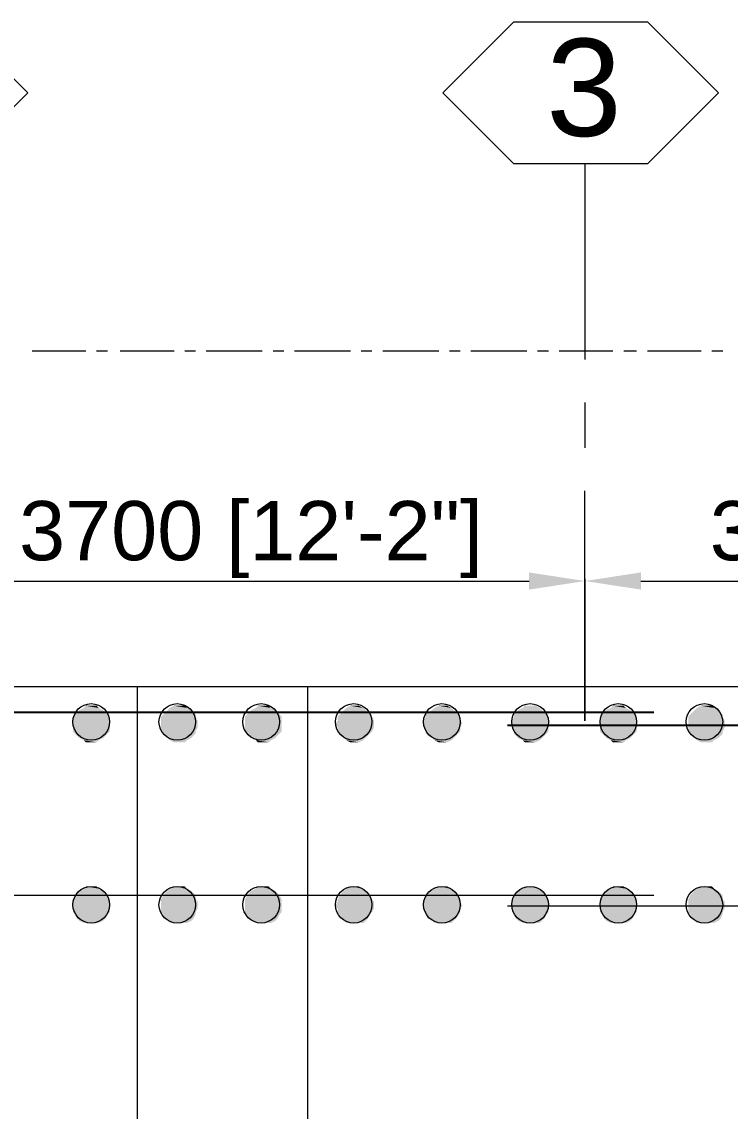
# Model space of a CAD drawing. Header units: inches. Extents: x 2 to 136, y 1 to 96.
# Drawn here: x 17.74 to 24.19, y 63.62 to 73.53 of the extents above; entities that cross this region are included whole.
import ezdxf

# ---------------------------------------------------------------- set-up
doc = ezdxf.new("R2010")
doc.units = ezdxf.units.IN
doc.header["$MEASUREMENT"] = 0
doc.layers.add('PDF_COLUMN', color=251, linetype='Continuous', true_color=0x636466)
doc.layers.add('PDF_Outer Line', color=165, linetype='Continuous', true_color=0x5258ac)
for name, color, linetype in [('PDF_FLOOR LINES', 7, 'Continuous'), ('PDF_Girt', 7, 'Continuous'), ('PDF_Grid', 7, 'Continuous'), ('PDF_Text', 7, 'Continuous'), ('PDF_Thin', 7, 'Continuous')]:
    doc.layers.add(name, color=color, linetype=linetype)
doc.styles.add('PDF Arial', font='arial.ttf')

msp = doc.modelspace()

# ---------------------------------------------------------------- linework, layer by layer
at = {"layer": 'PDF_COLUMN', "lineweight": 0}
for centre in [(18.3719, 67.1592), (20.761, 67.1592), (21.5639, 67.1592), (22.3668, 67.1592), (23.1697, 67.1592), (23.953, 67.1592), (18.3719, 65.4947), (20.761, 65.4947), (21.5639, 65.4947), (22.3668, 65.4947), (23.1697, 65.4947), (23.953, 65.4947)]:
    msp.add_circle(centre, 0.1665, dxfattribs=at)
at = {"layer": 'PDF_COLUMN', "color": 7, "lineweight": 0}
for centre in [(19.1552, 67.1592), (19.919, 67.1592), (19.1552, 65.4947), (19.919, 65.4947)]:
    msp.add_circle(centre, 0.1665, dxfattribs=at)
at = {"layer": 'PDF_COLUMN', "transparency": 33554559}
for points in [[(18.2446, 67.2473), (18.5188, 67.2278), (18.2251, 67.2278)], [(18.2642, 67.2669), (18.4992, 67.2473), (18.2446, 67.2473)], [(18.4992, 67.2473), (18.2446, 67.2473), (18.5188, 67.2278)], [(18.3034, 67.2865), (18.4796, 67.2669), (18.2642, 67.2669)], [(18.4796, 67.2669), (18.2642, 67.2669), (18.4992, 67.2473)], [(18.323, 67.3061), (18.4405, 67.2865), (18.3034, 67.2865)], [(18.4405, 67.2865), (18.3034, 67.2865), (18.4796, 67.2669)], [(18.3621, 67.3061), (18.4209, 67.3061), (18.323, 67.3061)], [(18.4209, 67.3061), (18.323, 67.3061), (18.4405, 67.2865)], [(18.3817, 67.3061), (18.3621, 67.3061), (18.4209, 67.3061)], [(20.6533, 67.2473), (20.9079, 67.2278), (20.6337, 67.2278)], [(20.6729, 67.2669), (20.8883, 67.2473), (20.6533, 67.2473)], [(20.8883, 67.2473), (20.6533, 67.2473), (20.9079, 67.2278)], [(20.6925, 67.2865), (20.8687, 67.2669), (20.6729, 67.2669)], [(20.8687, 67.2669), (20.6729, 67.2669), (20.8883, 67.2473)], [(20.7317, 67.3061), (20.8492, 67.2865), (20.6925, 67.2865)], [(20.8492, 67.2865), (20.6925, 67.2865), (20.8687, 67.2669)], [(20.7512, 67.3061), (20.81, 67.3061), (20.7317, 67.3061)], [(20.81, 67.3061), (20.7317, 67.3061), (20.8492, 67.2865)], [(20.7904, 67.3061), (20.7512, 67.3061), (20.81, 67.3061)], [(21.4366, 67.2473), (21.7108, 67.2278), (21.4171, 67.2278)], [(21.4758, 67.2669), (21.6912, 67.2473), (21.4366, 67.2473)], [(21.6912, 67.2473), (21.4366, 67.2473), (21.7108, 67.2278)], [(21.4954, 67.2865), (21.6716, 67.2669), (21.4758, 67.2669)], [(21.6716, 67.2669), (21.4758, 67.2669), (21.6912, 67.2473)], [(21.5346, 67.3061), (21.652, 67.2865), (21.4954, 67.2865)], [(21.652, 67.2865), (21.4954, 67.2865), (21.6716, 67.2669)], [(21.5541, 67.3061), (21.6129, 67.3061), (21.5346, 67.3061)], [(21.6129, 67.3061), (21.5346, 67.3061), (21.652, 67.2865)], [(21.5933, 67.3061), (21.5541, 67.3061), (21.6129, 67.3061)], [(22.2395, 67.2473), (22.5137, 67.2278), (22.22, 67.2278)], [(22.2591, 67.2669), (22.4941, 67.2473), (22.2395, 67.2473)], [(22.4941, 67.2473), (22.2395, 67.2473), (22.5137, 67.2278)], [(22.2983, 67.2865), (22.4745, 67.2669), (22.2591, 67.2669)], [(22.4745, 67.2669), (22.2591, 67.2669), (22.4941, 67.2473)], [(22.3179, 67.3061), (22.4549, 67.2865), (22.2983, 67.2865)], [(22.4549, 67.2865), (22.2983, 67.2865), (22.4745, 67.2669)], [(22.357, 67.3061), (22.4158, 67.3061), (22.3179, 67.3061)], [(22.4158, 67.3061), (22.3179, 67.3061), (22.4549, 67.2865)], [(22.3962, 67.3061), (22.357, 67.3061), (22.4158, 67.3061)], [(23.0424, 67.2473), (23.3166, 67.2278), (23.0228, 67.2278)], [(23.062, 67.2669), (23.297, 67.2473), (23.0424, 67.2473)], [(23.297, 67.2473), (23.0424, 67.2473), (23.3166, 67.2278)], [(23.1012, 67.2865), (23.2774, 67.2669), (23.062, 67.2669)], [(23.2774, 67.2669), (23.062, 67.2669), (23.297, 67.2473)], [(23.1208, 67.3061), (23.2383, 67.2865), (23.1012, 67.2865)], [(23.2383, 67.2865), (23.1012, 67.2865), (23.2774, 67.2669)], [(23.1599, 67.3061), (23.2187, 67.3061), (23.1208, 67.3061)], [(23.2187, 67.3061), (23.1208, 67.3061), (23.2383, 67.2865)], [(23.1795, 67.3061), (23.1599, 67.3061), (23.2187, 67.3061)], [(23.8453, 67.2473), (24.1195, 67.2278), (23.8257, 67.2278)], [(23.8649, 67.2669), (24.0999, 67.2473), (23.8453, 67.2473)], [(24.0999, 67.2473), (23.8453, 67.2473), (24.1195, 67.2278)], [(23.8845, 67.2865), (24.0803, 67.2669), (23.8649, 67.2669)], [(24.0803, 67.2669), (23.8649, 67.2669), (24.0999, 67.2473)], [(23.9237, 67.3061), (24.0412, 67.2865), (23.8845, 67.2865)], [(24.0412, 67.2865), (23.8845, 67.2865), (24.0803, 67.2669)], [(23.9628, 67.3061), (24.0216, 67.3061), (23.9237, 67.3061)], [(24.0216, 67.3061), (23.9237, 67.3061), (24.0412, 67.2865)], [(23.9824, 67.3061), (23.9628, 67.3061), (24.0216, 67.3061)], [(18.2251, 67.2278), (18.5384, 67.2082), (18.2055, 67.2082)], [(18.5384, 67.2082), (18.2055, 67.2082), (18.5384, 67.169)], [(18.2055, 67.2082), (18.5384, 67.169), (18.2055, 67.169)], [(18.5384, 67.169), (18.2055, 67.169), (18.5384, 67.1494)], [(18.2055, 67.169), (18.5384, 67.1494), (18.2055, 67.1494)], [(18.5384, 67.1494), (18.2055, 67.1494), (18.5384, 67.1103)], [(18.2055, 67.1494), (18.5384, 67.1103), (18.2055, 67.1103)], [(18.5188, 67.2278), (18.2251, 67.2278), (18.5384, 67.2082)], [(20.6142, 67.169), (20.9471, 67.1494), (20.5946, 67.1494)], [(20.9471, 67.1494), (20.5946, 67.1494), (20.9471, 67.1103)], [(20.5946, 67.1494), (20.9471, 67.1103), (20.6142, 67.1103)], [(20.6337, 67.2278), (20.9275, 67.2082), (20.6142, 67.2082)], [(20.9275, 67.2082), (20.6142, 67.2082), (20.9471, 67.169)], [(20.6142, 67.2082), (20.9471, 67.169), (20.6142, 67.169)], [(20.9471, 67.169), (20.6142, 67.169), (20.9471, 67.1494)], [(20.9079, 67.2278), (20.6337, 67.2278), (20.9275, 67.2082)], [(21.4171, 67.2082), (21.7304, 67.169), (21.3975, 67.169)], [(21.7304, 67.169), (21.3975, 67.169), (21.75, 67.1494)], [(21.3975, 67.169), (21.75, 67.1494), (21.3975, 67.1494)], [(21.75, 67.1494), (21.3975, 67.1494), (21.7304, 67.1103)], [(21.3975, 67.1494), (21.7304, 67.1103), (21.3975, 67.1103)], [(21.7108, 67.2278), (21.4171, 67.2278), (21.7304, 67.2082)], [(21.4171, 67.2278), (21.7304, 67.2082), (21.4171, 67.2082)], [(21.7304, 67.2082), (21.4171, 67.2082), (21.7304, 67.169)], [(22.22, 67.2082), (22.5333, 67.169), (22.2004, 67.169)], [(22.5333, 67.169), (22.2004, 67.169), (22.5333, 67.1494)], [(22.2004, 67.169), (22.5333, 67.1494), (22.2004, 67.1494)], [(22.5333, 67.1494), (22.2004, 67.1494), (22.5333, 67.1103)], [(22.2004, 67.1494), (22.5333, 67.1103), (22.2004, 67.1103)], [(22.5137, 67.2278), (22.22, 67.2278), (22.5333, 67.2082)], [(22.22, 67.2278), (22.5333, 67.2082), (22.22, 67.2082)], [(22.5333, 67.2082), (22.22, 67.2082), (22.5333, 67.169)], [(23.0228, 67.2278), (23.3362, 67.2082), (23.0033, 67.2082)], [(23.3362, 67.2082), (23.0033, 67.2082), (23.3362, 67.169)], [(23.0033, 67.2082), (23.3362, 67.169), (23.0033, 67.169)], [(23.3362, 67.169), (23.0033, 67.169), (23.3362, 67.1494)], [(23.0033, 67.169), (23.3362, 67.1494), (23.0033, 67.1494)], [(23.3362, 67.1494), (23.0033, 67.1494), (23.3362, 67.1103)], [(23.0033, 67.1494), (23.3362, 67.1103), (23.0033, 67.1103)], [(23.3166, 67.2278), (23.0228, 67.2278), (23.3362, 67.2082)], [(23.8257, 67.2278), (24.1195, 67.2082), (23.8062, 67.2082)], [(24.1195, 67.2082), (23.8062, 67.2082), (24.1391, 67.169)], [(23.8062, 67.2082), (24.1391, 67.169), (23.8062, 67.169)], [(24.1391, 67.169), (23.8062, 67.169), (24.1391, 67.1494)], [(23.8062, 67.169), (24.1391, 67.1494), (23.8062, 67.1494)], [(24.1391, 67.1494), (23.8062, 67.1494), (24.1391, 67.1103)], [(23.8062, 67.1494), (24.1391, 67.1103), (23.8062, 67.1103)], [(24.1195, 67.2278), (23.8257, 67.2278), (24.1195, 67.2082)], [(18.5384, 67.1103), (18.2055, 67.1103), (18.5384, 67.0711)], [(18.2055, 67.1103), (18.5384, 67.0711), (18.2055, 67.0711)], [(18.5384, 67.0711), (18.2055, 67.0711), (18.5188, 67.0515)], [(18.2055, 67.0711), (18.5188, 67.0515), (18.2251, 67.0515)], [(18.5188, 67.0515), (18.2251, 67.0515), (18.4992, 67.0319)], [(18.2251, 67.0515), (18.4992, 67.0319), (18.2446, 67.0319)], [(20.9471, 67.1103), (20.6142, 67.1103), (20.9275, 67.0711)], [(20.6142, 67.1103), (20.9275, 67.0711), (20.6142, 67.0711)], [(20.9275, 67.0711), (20.6142, 67.0711), (20.9079, 67.0515)], [(20.6142, 67.0711), (20.9079, 67.0515), (20.6337, 67.0515)], [(20.9079, 67.0515), (20.6337, 67.0515), (20.8883, 67.0319)], [(20.6337, 67.0515), (20.8883, 67.0319), (20.6533, 67.0319)], [(21.7304, 67.1103), (21.3975, 67.1103), (21.7304, 67.0711)], [(21.3975, 67.1103), (21.7304, 67.0711), (21.4171, 67.0711)], [(21.7304, 67.0711), (21.4171, 67.0711), (21.7108, 67.0515)], [(21.4171, 67.0711), (21.7108, 67.0515), (21.4171, 67.0515)], [(21.7108, 67.0515), (21.4171, 67.0515), (21.6912, 67.0319)], [(21.4171, 67.0515), (21.6912, 67.0319), (21.4366, 67.0319)], [(22.5333, 67.1103), (22.2004, 67.1103), (22.5333, 67.0711)], [(22.2004, 67.1103), (22.5333, 67.0711), (22.22, 67.0711)], [(22.5333, 67.0711), (22.22, 67.0711), (22.5137, 67.0515)], [(22.22, 67.0711), (22.5137, 67.0515), (22.22, 67.0515)], [(22.5137, 67.0515), (22.22, 67.0515), (22.4941, 67.0319)], [(22.22, 67.0515), (22.4941, 67.0319), (22.2395, 67.0319)], [(23.3362, 67.1103), (23.0033, 67.1103), (23.3362, 67.0711)], [(23.0033, 67.1103), (23.3362, 67.0711), (23.0033, 67.0711)], [(23.3362, 67.0711), (23.0033, 67.0711), (23.3166, 67.0515)], [(23.0033, 67.0711), (23.3166, 67.0515), (23.0228, 67.0515)], [(23.3166, 67.0515), (23.0228, 67.0515), (23.297, 67.0319)], [(23.0228, 67.0515), (23.297, 67.0319), (23.0424, 67.0319)], [(24.1391, 67.1103), (23.8062, 67.1103), (24.1195, 67.0711)], [(23.8062, 67.1103), (24.1195, 67.0711), (23.8062, 67.0711)], [(24.1195, 67.0711), (23.8062, 67.0711), (24.1195, 67.0515)], [(23.8062, 67.0711), (24.1195, 67.0515), (23.8257, 67.0515)], [(24.1195, 67.0515), (23.8257, 67.0515), (24.0999, 67.0319)], [(23.8257, 67.0515), (24.0999, 67.0319), (23.8453, 67.0319)], [(18.4992, 67.0319), (18.2446, 67.0319), (18.4796, 67.0123)], [(18.2446, 67.0319), (18.4796, 67.0123), (18.2642, 67.0123)], [(18.4796, 67.0123), (18.2642, 67.0123), (18.4405, 66.9928)], [(18.2642, 67.0123), (18.4405, 66.9928), (18.3034, 66.9928)], [(18.4405, 66.9928), (18.3034, 66.9928), (18.4209, 66.9732)], [(18.3034, 66.9928), (18.4209, 66.9732), (18.323, 66.9732)], [(18.4209, 66.9732), (18.323, 66.9732), (18.3817, 66.9732)], [(18.323, 66.9732), (18.3817, 66.9732), (18.3621, 66.9732)], [(20.8883, 67.0319), (20.6533, 67.0319), (20.8687, 67.0123)], [(20.6533, 67.0319), (20.8687, 67.0123), (20.6729, 67.0123)], [(20.8687, 67.0123), (20.6729, 67.0123), (20.8492, 66.9928)], [(20.6729, 67.0123), (20.8492, 66.9928), (20.6925, 66.9928)], [(20.8492, 66.9928), (20.6925, 66.9928), (20.81, 66.9732)], [(20.6925, 66.9928), (20.81, 66.9732), (20.7317, 66.9732)], [(20.81, 66.9732), (20.7317, 66.9732), (20.7904, 66.9732)], [(20.7317, 66.9732), (20.7904, 66.9732), (20.7512, 66.9732)], [(21.6912, 67.0319), (21.4366, 67.0319), (21.6716, 67.0123)], [(21.4366, 67.0319), (21.6716, 67.0123), (21.4758, 67.0123)], [(21.6716, 67.0123), (21.4758, 67.0123), (21.652, 66.9928)], [(21.4758, 67.0123), (21.652, 66.9928), (21.4954, 66.9928)], [(21.652, 66.9928), (21.4954, 66.9928), (21.6129, 66.9732)], [(21.4954, 66.9928), (21.6129, 66.9732), (21.5346, 66.9732)], [(21.6129, 66.9732), (21.5346, 66.9732), (21.5933, 66.9732)], [(21.5346, 66.9732), (21.5933, 66.9732), (21.5541, 66.9732)], [(22.4941, 67.0319), (22.2395, 67.0319), (22.4745, 67.0123)], [(22.2395, 67.0319), (22.4745, 67.0123), (22.2591, 67.0123)], [(22.4745, 67.0123), (22.2591, 67.0123), (22.4549, 66.9928)], [(22.2591, 67.0123), (22.4549, 66.9928), (22.2983, 66.9928)], [(22.4549, 66.9928), (22.2983, 66.9928), (22.4158, 66.9732)], [(22.2983, 66.9928), (22.4158, 66.9732), (22.3179, 66.9732)], [(22.4158, 66.9732), (22.3179, 66.9732), (22.3962, 66.9732)], [(22.3179, 66.9732), (22.3962, 66.9732), (22.357, 66.9732)], [(23.297, 67.0319), (23.0424, 67.0319), (23.2774, 67.0123)], [(23.0424, 67.0319), (23.2774, 67.0123), (23.062, 67.0123)], [(23.2774, 67.0123), (23.062, 67.0123), (23.2383, 66.9928)], [(23.062, 67.0123), (23.2383, 66.9928), (23.1012, 66.9928)], [(23.2383, 66.9928), (23.1012, 66.9928), (23.2187, 66.9732)], [(23.1012, 66.9928), (23.2187, 66.9732), (23.1208, 66.9732)], [(23.2187, 66.9732), (23.1208, 66.9732), (23.1795, 66.9732)], [(23.1208, 66.9732), (23.1795, 66.9732), (23.1599, 66.9732)], [(24.0999, 67.0319), (23.8453, 67.0319), (24.0803, 67.0123)], [(23.8453, 67.0319), (24.0803, 67.0123), (23.8649, 67.0123)], [(24.0803, 67.0123), (23.8649, 67.0123), (24.0412, 66.9928)], [(23.8649, 67.0123), (24.0412, 66.9928), (23.8845, 66.9928)], [(24.0412, 66.9928), (23.8845, 66.9928), (24.0216, 66.9732)], [(23.8845, 66.9928), (24.0216, 66.9732), (23.9237, 66.9732)], [(24.0216, 66.9732), (23.9237, 66.9732), (23.9824, 66.9732)], [(23.9237, 66.9732), (23.9824, 66.9732), (23.9628, 66.9732)], [(18.323, 65.6611), (18.4405, 65.6415), (18.3034, 65.6415)], [(18.3621, 65.6611), (18.4209, 65.6611), (18.323, 65.6611)], [(18.4209, 65.6611), (18.323, 65.6611), (18.4405, 65.6415)], [(18.3817, 65.6611), (18.3621, 65.6611), (18.4209, 65.6611)], [(20.7317, 65.6611), (20.8492, 65.6415), (20.6925, 65.6415)], [(20.7512, 65.6611), (20.81, 65.6611), (20.7317, 65.6611)], [(20.81, 65.6611), (20.7317, 65.6611), (20.8492, 65.6415)], [(20.7904, 65.6611), (20.7512, 65.6611), (20.81, 65.6611)], [(21.5346, 65.6611), (21.652, 65.6415), (21.4954, 65.6415)], [(21.5541, 65.6611), (21.6129, 65.6611), (21.5346, 65.6611)], [(21.6129, 65.6611), (21.5346, 65.6611), (21.652, 65.6415)], [(21.5933, 65.6611), (21.5541, 65.6611), (21.6129, 65.6611)], [(22.3179, 65.6611), (22.4549, 65.6415), (22.2983, 65.6415)], [(22.357, 65.6611), (22.4158, 65.6611), (22.3179, 65.6611)], [(22.4158, 65.6611), (22.3179, 65.6611), (22.4549, 65.6415)], [(22.3962, 65.6611), (22.357, 65.6611), (22.4158, 65.6611)], [(23.1208, 65.6611), (23.2383, 65.6415), (23.1012, 65.6415)], [(23.1599, 65.6611), (23.2187, 65.6611), (23.1208, 65.6611)], [(23.2187, 65.6611), (23.1208, 65.6611), (23.2383, 65.6415)], [(23.1795, 65.6611), (23.1599, 65.6611), (23.2187, 65.6611)], [(23.9237, 65.6611), (24.0412, 65.6415), (23.8845, 65.6415)], [(23.9628, 65.6611), (24.0216, 65.6611), (23.9237, 65.6611)], [(24.0216, 65.6611), (23.9237, 65.6611), (24.0412, 65.6415)], [(23.9824, 65.6611), (23.9628, 65.6611), (24.0216, 65.6611)], [(18.2251, 65.5828), (18.5384, 65.5436), (18.2055, 65.5436)], [(18.2446, 65.6024), (18.5188, 65.5828), (18.2251, 65.5828)], [(18.5188, 65.5828), (18.2251, 65.5828), (18.5384, 65.5436)], [(18.2642, 65.622), (18.4992, 65.6024), (18.2446, 65.6024)], [(18.4992, 65.6024), (18.2446, 65.6024), (18.5188, 65.5828)], [(18.3034, 65.6415), (18.4796, 65.622), (18.2642, 65.622)], [(18.4796, 65.622), (18.2642, 65.622), (18.4992, 65.6024)], [(18.4405, 65.6415), (18.3034, 65.6415), (18.4796, 65.622)], [(20.6337, 65.5828), (20.9275, 65.5436), (20.6142, 65.5436)], [(20.6533, 65.6024), (20.9079, 65.5828), (20.6337, 65.5828)], [(20.9079, 65.5828), (20.6337, 65.5828), (20.9275, 65.5436)], [(20.6729, 65.622), (20.8883, 65.6024), (20.6533, 65.6024)], [(20.8883, 65.6024), (20.6533, 65.6024), (20.9079, 65.5828)], [(20.6925, 65.6415), (20.8687, 65.622), (20.6729, 65.622)], [(20.8687, 65.622), (20.6729, 65.622), (20.8883, 65.6024)], [(20.8492, 65.6415), (20.6925, 65.6415), (20.8687, 65.622)], [(21.4366, 65.6024), (21.7108, 65.5828), (21.4171, 65.5828)], [(21.7108, 65.5828), (21.4171, 65.5828), (21.7304, 65.5436)], [(21.4171, 65.5828), (21.7304, 65.5436), (21.4171, 65.5436)], [(21.4758, 65.622), (21.6912, 65.6024), (21.4366, 65.6024)], [(21.6912, 65.6024), (21.4366, 65.6024), (21.7108, 65.5828)], [(21.4954, 65.6415), (21.6716, 65.622), (21.4758, 65.622)], [(21.6716, 65.622), (21.4758, 65.622), (21.6912, 65.6024)], [(21.652, 65.6415), (21.4954, 65.6415), (21.6716, 65.622)], [(22.2395, 65.6024), (22.5137, 65.5828), (22.22, 65.5828)], [(22.5137, 65.5828), (22.22, 65.5828), (22.5333, 65.5436)], [(22.22, 65.5828), (22.5333, 65.5436), (22.22, 65.5436)], [(22.2591, 65.622), (22.4941, 65.6024), (22.2395, 65.6024)], [(22.4941, 65.6024), (22.2395, 65.6024), (22.5137, 65.5828)], [(22.2983, 65.6415), (22.4745, 65.622), (22.2591, 65.622)], [(22.4745, 65.622), (22.2591, 65.622), (22.4941, 65.6024)], [(22.4549, 65.6415), (22.2983, 65.6415), (22.4745, 65.622)], [(23.0228, 65.5828), (23.3362, 65.5436), (23.0033, 65.5436)], [(23.0424, 65.6024), (23.3166, 65.5828), (23.0228, 65.5828)], [(23.3166, 65.5828), (23.0228, 65.5828), (23.3362, 65.5436)], [(23.062, 65.622), (23.297, 65.6024), (23.0424, 65.6024)], [(23.297, 65.6024), (23.0424, 65.6024), (23.3166, 65.5828)], [(23.1012, 65.6415), (23.2774, 65.622), (23.062, 65.622)], [(23.2774, 65.622), (23.062, 65.622), (23.297, 65.6024)], [(23.2383, 65.6415), (23.1012, 65.6415), (23.2774, 65.622)], [(23.8257, 65.5828), (24.1195, 65.5436), (23.8062, 65.5436)], [(23.8453, 65.6024), (24.1195, 65.5828), (23.8257, 65.5828)], [(24.1195, 65.5828), (23.8257, 65.5828), (24.1195, 65.5436)], [(23.8649, 65.622), (24.0999, 65.6024), (23.8453, 65.6024)], [(24.0999, 65.6024), (23.8453, 65.6024), (24.1195, 65.5828)], [(23.8845, 65.6415), (24.0803, 65.622), (23.8649, 65.622)], [(24.0803, 65.622), (23.8649, 65.622), (24.0999, 65.6024)], [(24.0412, 65.6415), (23.8845, 65.6415), (24.0803, 65.622)], [(18.5384, 65.5436), (18.2055, 65.5436), (18.5384, 65.524)], [(18.2055, 65.5436), (18.5384, 65.524), (18.2055, 65.524)], [(18.5384, 65.524), (18.2055, 65.524), (18.5384, 65.4849)], [(18.2055, 65.524), (18.5384, 65.4849), (18.2055, 65.4849)], [(18.5384, 65.4849), (18.2055, 65.4849), (18.5384, 65.4653)], [(18.2055, 65.4849), (18.5384, 65.4653), (18.2055, 65.4653)], [(18.5384, 65.4653), (18.2055, 65.4653), (18.5384, 65.4261)], [(18.2055, 65.4653), (18.5384, 65.4261), (18.2055, 65.4261)], [(20.6142, 65.524), (20.9471, 65.4849), (20.5946, 65.4849)], [(20.9471, 65.4849), (20.5946, 65.4849), (20.9471, 65.4653)], [(20.5946, 65.4849), (20.9471, 65.4653), (20.6142, 65.4653)], [(20.9275, 65.5436), (20.6142, 65.5436), (20.9471, 65.524)], [(20.6142, 65.5436), (20.9471, 65.524), (20.6142, 65.524)], [(20.9471, 65.524), (20.6142, 65.524), (20.9471, 65.4849)], [(20.9471, 65.4653), (20.6142, 65.4653), (20.9275, 65.4261)], [(20.6142, 65.4653), (20.9275, 65.4261), (20.6142, 65.4261)], [(21.4171, 65.5436), (21.7304, 65.524), (21.3975, 65.524)], [(21.7304, 65.524), (21.3975, 65.524), (21.75, 65.4849)], [(21.3975, 65.524), (21.75, 65.4849), (21.3975, 65.4849)], [(21.75, 65.4849), (21.3975, 65.4849), (21.7304, 65.4653)], [(21.3975, 65.4849), (21.7304, 65.4653), (21.3975, 65.4653)], [(21.7304, 65.4653), (21.3975, 65.4653), (21.7304, 65.4261)], [(21.3975, 65.4653), (21.7304, 65.4261), (21.4171, 65.4261)], [(21.7304, 65.5436), (21.4171, 65.5436), (21.7304, 65.524)], [(22.22, 65.5436), (22.5333, 65.524), (22.2004, 65.524)], [(22.5333, 65.524), (22.2004, 65.524), (22.5333, 65.4849)], [(22.2004, 65.524), (22.5333, 65.4849), (22.2004, 65.4849)], [(22.5333, 65.4849), (22.2004, 65.4849), (22.5333, 65.4653)], [(22.2004, 65.4849), (22.5333, 65.4653), (22.2004, 65.4653)], [(22.5333, 65.4653), (22.2004, 65.4653), (22.5333, 65.4261)], [(22.2004, 65.4653), (22.5333, 65.4261), (22.22, 65.4261)], [(22.5333, 65.5436), (22.22, 65.5436), (22.5333, 65.524)], [(23.3362, 65.5436), (23.0033, 65.5436), (23.3362, 65.524)], [(23.0033, 65.5436), (23.3362, 65.524), (23.0033, 65.524)], [(23.3362, 65.524), (23.0033, 65.524), (23.3362, 65.4849)], [(23.0033, 65.524), (23.3362, 65.4849), (23.0033, 65.4849)], [(23.3362, 65.4849), (23.0033, 65.4849), (23.3362, 65.4653)], [(23.0033, 65.4849), (23.3362, 65.4653), (23.0033, 65.4653)], [(23.3362, 65.4653), (23.0033, 65.4653), (23.3362, 65.4261)], [(23.0033, 65.4653), (23.3362, 65.4261), (23.0033, 65.4261)], [(24.1195, 65.5436), (23.8062, 65.5436), (24.1391, 65.524)], [(23.8062, 65.5436), (24.1391, 65.524), (23.8062, 65.524)], [(24.1391, 65.524), (23.8062, 65.524), (24.1391, 65.4849)], [(23.8062, 65.524), (24.1391, 65.4849), (23.8062, 65.4849)], [(24.1391, 65.4849), (23.8062, 65.4849), (24.1391, 65.4653)], [(23.8062, 65.4849), (24.1391, 65.4653), (23.8062, 65.4653)], [(24.1391, 65.4653), (23.8062, 65.4653), (24.1195, 65.4261)], [(23.8062, 65.4653), (24.1195, 65.4261), (23.8062, 65.4261)], [(18.5384, 65.4261), (18.2055, 65.4261), (18.5188, 65.4066)], [(18.2055, 65.4261), (18.5188, 65.4066), (18.2251, 65.4066)], [(18.5188, 65.4066), (18.2251, 65.4066), (18.4992, 65.3674)], [(18.2251, 65.4066), (18.4992, 65.3674), (18.2446, 65.3674)], [(18.4992, 65.3674), (18.2446, 65.3674), (18.4796, 65.3478)], [(18.2446, 65.3674), (18.4796, 65.3478), (18.2642, 65.3478)], [(20.9275, 65.4261), (20.6142, 65.4261), (20.9079, 65.4066)], [(20.6142, 65.4261), (20.9079, 65.4066), (20.6337, 65.4066)], [(20.9079, 65.4066), (20.6337, 65.4066), (20.8883, 65.3674)], [(20.6337, 65.4066), (20.8883, 65.3674), (20.6533, 65.3674)], [(20.8883, 65.3674), (20.6533, 65.3674), (20.8687, 65.3478)], [(20.6533, 65.3674), (20.8687, 65.3478), (20.6729, 65.3478)], [(21.7304, 65.4261), (21.4171, 65.4261), (21.7108, 65.4066)], [(21.4171, 65.4261), (21.7108, 65.4066), (21.4171, 65.4066)], [(21.7108, 65.4066), (21.4171, 65.4066), (21.6912, 65.3674)], [(21.4171, 65.4066), (21.6912, 65.3674), (21.4366, 65.3674)], [(21.6912, 65.3674), (21.4366, 65.3674), (21.6716, 65.3478)], [(21.4366, 65.3674), (21.6716, 65.3478), (21.4758, 65.3478)], [(22.5333, 65.4261), (22.22, 65.4261), (22.5137, 65.4066)], [(22.22, 65.4261), (22.5137, 65.4066), (22.22, 65.4066)], [(22.5137, 65.4066), (22.22, 65.4066), (22.4941, 65.3674)], [(22.22, 65.4066), (22.4941, 65.3674), (22.2395, 65.3674)], [(22.4941, 65.3674), (22.2395, 65.3674), (22.4745, 65.3478)], [(22.2395, 65.3674), (22.4745, 65.3478), (22.2591, 65.3478)], [(23.3362, 65.4261), (23.0033, 65.4261), (23.3166, 65.4066)], [(23.0033, 65.4261), (23.3166, 65.4066), (23.0228, 65.4066)], [(23.3166, 65.4066), (23.0228, 65.4066), (23.297, 65.3674)], [(23.0228, 65.4066), (23.297, 65.3674), (23.0424, 65.3674)], [(23.297, 65.3674), (23.0424, 65.3674), (23.2774, 65.3478)], [(23.0424, 65.3674), (23.2774, 65.3478), (23.062, 65.3478)], [(24.1195, 65.4261), (23.8062, 65.4261), (24.1195, 65.4066)], [(23.8062, 65.4261), (24.1195, 65.4066), (23.8257, 65.4066)], [(24.1195, 65.4066), (23.8257, 65.4066), (24.0999, 65.3674)], [(23.8257, 65.4066), (24.0999, 65.3674), (23.8453, 65.3674)], [(24.0999, 65.3674), (23.8453, 65.3674), (24.0803, 65.3478)], [(23.8453, 65.3674), (24.0803, 65.3478), (23.8649, 65.3478)], [(18.4796, 65.3478), (18.2642, 65.3478), (18.4405, 65.3282)], [(18.2642, 65.3478), (18.4405, 65.3282), (18.3034, 65.3282)], [(18.4405, 65.3282), (18.3034, 65.3282), (18.4209, 65.3282)], [(18.3034, 65.3282), (18.4209, 65.3282), (18.323, 65.3282)], [(18.4209, 65.3282), (18.323, 65.3282), (18.3817, 65.3282)], [(18.323, 65.3282), (18.3817, 65.3282), (18.3621, 65.3282)], [(20.8687, 65.3478), (20.6729, 65.3478), (20.8492, 65.3282)], [(20.6729, 65.3478), (20.8492, 65.3282), (20.6925, 65.3282)], [(20.8492, 65.3282), (20.6925, 65.3282), (20.81, 65.3282)], [(20.6925, 65.3282), (20.81, 65.3282), (20.7317, 65.3282)], [(20.81, 65.3282), (20.7317, 65.3282), (20.7904, 65.3282)], [(20.7317, 65.3282), (20.7904, 65.3282), (20.7512, 65.3282)], [(21.6716, 65.3478), (21.4758, 65.3478), (21.652, 65.3282)], [(21.4758, 65.3478), (21.652, 65.3282), (21.4954, 65.3282)], [(21.652, 65.3282), (21.4954, 65.3282), (21.6129, 65.3282)], [(21.4954, 65.3282), (21.6129, 65.3282), (21.5346, 65.3282)], [(21.6129, 65.3282), (21.5346, 65.3282), (21.5933, 65.3282)], [(21.5346, 65.3282), (21.5933, 65.3282), (21.5541, 65.3282)], [(22.4745, 65.3478), (22.2591, 65.3478), (22.4549, 65.3282)], [(22.2591, 65.3478), (22.4549, 65.3282), (22.2983, 65.3282)], [(22.4549, 65.3282), (22.2983, 65.3282), (22.4158, 65.3282)], [(22.2983, 65.3282), (22.4158, 65.3282), (22.3179, 65.3282)], [(22.4158, 65.3282), (22.3179, 65.3282), (22.3962, 65.3282)], [(22.3179, 65.3282), (22.3962, 65.3282), (22.357, 65.3282)], [(23.2774, 65.3478), (23.062, 65.3478), (23.2383, 65.3282)], [(23.062, 65.3478), (23.2383, 65.3282), (23.1012, 65.3282)], [(23.2383, 65.3282), (23.1012, 65.3282), (23.2187, 65.3282)], [(23.1012, 65.3282), (23.2187, 65.3282), (23.1208, 65.3282)], [(23.2187, 65.3282), (23.1208, 65.3282), (23.1795, 65.3282)], [(23.1208, 65.3282), (23.1795, 65.3282), (23.1599, 65.3282)], [(24.0803, 65.3478), (23.8649, 65.3478), (24.0412, 65.3282)], [(23.8649, 65.3478), (24.0412, 65.3282), (23.8845, 65.3282)], [(24.0412, 65.3282), (23.8845, 65.3282), (24.0216, 65.3282)], [(23.8845, 65.3282), (24.0216, 65.3282), (23.9237, 65.3282)], [(24.0216, 65.3282), (23.9237, 65.3282), (23.9824, 65.3282)], [(23.9237, 65.3282), (23.9824, 65.3282), (23.9628, 65.3282)]]:
    msp.add_solid(points, dxfattribs=at)
at = {"layer": 'PDF_COLUMN', "color": 7, "transparency": 33554559}
for points in [[(19.0475, 67.2473), (19.3217, 67.2278), (19.028, 67.2278)], [(19.0671, 67.2669), (19.3021, 67.2473), (19.0475, 67.2473)], [(19.3021, 67.2473), (19.0475, 67.2473), (19.3217, 67.2278)], [(19.0867, 67.2865), (19.2825, 67.2669), (19.0671, 67.2669)], [(19.2825, 67.2669), (19.0671, 67.2669), (19.3021, 67.2473)], [(19.1259, 67.3061), (19.2434, 67.2865), (19.0867, 67.2865)], [(19.2434, 67.2865), (19.0867, 67.2865), (19.2825, 67.2669)], [(19.165, 67.3061), (19.2238, 67.3061), (19.1259, 67.3061)], [(19.2238, 67.3061), (19.1259, 67.3061), (19.2434, 67.2865)], [(19.1846, 67.3061), (19.165, 67.3061), (19.2238, 67.3061)], [(19.8113, 67.2473), (20.0854, 67.2278), (19.7917, 67.2278)], [(19.8308, 67.2669), (20.0658, 67.2473), (19.8113, 67.2473)], [(20.0658, 67.2473), (19.8113, 67.2473), (20.0854, 67.2278)], [(19.87, 67.2865), (20.0463, 67.2669), (19.8308, 67.2669)], [(20.0463, 67.2669), (19.8308, 67.2669), (20.0658, 67.2473)], [(19.8896, 67.3061), (20.0071, 67.2865), (19.87, 67.2865)], [(20.0071, 67.2865), (19.87, 67.2865), (20.0463, 67.2669)], [(19.9288, 67.3061), (19.9875, 67.3061), (19.8896, 67.3061)], [(19.9875, 67.3061), (19.8896, 67.3061), (20.0071, 67.2865)], [(19.9483, 67.3061), (19.9288, 67.3061), (19.9875, 67.3061)], [(19.028, 67.2278), (19.3217, 67.2082), (19.0084, 67.2082)], [(19.3217, 67.2082), (19.0084, 67.2082), (19.3413, 67.169)], [(19.0084, 67.2082), (19.3413, 67.169), (19.0084, 67.169)], [(19.3413, 67.169), (19.0084, 67.169), (19.3413, 67.1494)], [(19.0084, 67.169), (19.3413, 67.1494), (19.0084, 67.1494)], [(19.3413, 67.1494), (19.0084, 67.1494), (19.3413, 67.1103)], [(19.0084, 67.1494), (19.3413, 67.1103), (19.0084, 67.1103)], [(19.3217, 67.2278), (19.028, 67.2278), (19.3217, 67.2082)], [(19.7917, 67.2278), (20.105, 67.2082), (19.7721, 67.2082)], [(20.105, 67.2082), (19.7721, 67.2082), (20.105, 67.169)], [(19.7721, 67.2082), (20.105, 67.169), (19.7721, 67.169)], [(20.105, 67.169), (19.7721, 67.169), (20.105, 67.1494)], [(19.7721, 67.169), (20.105, 67.1494), (19.7721, 67.1494)], [(20.105, 67.1494), (19.7721, 67.1494), (20.105, 67.1103)], [(19.7721, 67.1494), (20.105, 67.1103), (19.7721, 67.1103)], [(20.0854, 67.2278), (19.7917, 67.2278), (20.105, 67.2082)], [(19.3413, 67.1103), (19.0084, 67.1103), (19.3217, 67.0711)], [(19.0084, 67.1103), (19.3217, 67.0711), (19.0084, 67.0711)], [(19.3217, 67.0711), (19.0084, 67.0711), (19.3217, 67.0515)], [(19.0084, 67.0711), (19.3217, 67.0515), (19.028, 67.0515)], [(19.3217, 67.0515), (19.028, 67.0515), (19.3021, 67.0319)], [(19.028, 67.0515), (19.3021, 67.0319), (19.0475, 67.0319)], [(20.105, 67.1103), (19.7721, 67.1103), (20.105, 67.0711)], [(19.7721, 67.1103), (20.105, 67.0711), (19.7721, 67.0711)], [(20.105, 67.0711), (19.7721, 67.0711), (20.0854, 67.0515)], [(19.7721, 67.0711), (20.0854, 67.0515), (19.7917, 67.0515)], [(20.0854, 67.0515), (19.7917, 67.0515), (20.0658, 67.0319)], [(19.7917, 67.0515), (20.0658, 67.0319), (19.8113, 67.0319)], [(19.3021, 67.0319), (19.0475, 67.0319), (19.2825, 67.0123)], [(19.0475, 67.0319), (19.2825, 67.0123), (19.0671, 67.0123)], [(19.2825, 67.0123), (19.0671, 67.0123), (19.2434, 66.9928)], [(19.0671, 67.0123), (19.2434, 66.9928), (19.0867, 66.9928)], [(19.2434, 66.9928), (19.0867, 66.9928), (19.2238, 66.9732)], [(19.0867, 66.9928), (19.2238, 66.9732), (19.1259, 66.9732)], [(19.2238, 66.9732), (19.1259, 66.9732), (19.1846, 66.9732)], [(19.1259, 66.9732), (19.1846, 66.9732), (19.165, 66.9732)], [(20.0658, 67.0319), (19.8113, 67.0319), (20.0463, 67.0123)], [(19.8113, 67.0319), (20.0463, 67.0123), (19.8308, 67.0123)], [(20.0463, 67.0123), (19.8308, 67.0123), (20.0071, 66.9928)], [(19.8308, 67.0123), (20.0071, 66.9928), (19.87, 66.9928)], [(20.0071, 66.9928), (19.87, 66.9928), (19.9875, 66.9732)], [(19.87, 66.9928), (19.9875, 66.9732), (19.8896, 66.9732)], [(19.9875, 66.9732), (19.8896, 66.9732), (19.9483, 66.9732)], [(19.8896, 66.9732), (19.9483, 66.9732), (19.9288, 66.9732)], [(19.1259, 65.6611), (19.2434, 65.6415), (19.0867, 65.6415)], [(19.165, 65.6611), (19.2238, 65.6611), (19.1259, 65.6611)], [(19.2238, 65.6611), (19.1259, 65.6611), (19.2434, 65.6415)], [(19.1846, 65.6611), (19.165, 65.6611), (19.2238, 65.6611)], [(19.8896, 65.6611), (20.0071, 65.6415), (19.87, 65.6415)], [(19.9288, 65.6611), (19.9875, 65.6611), (19.8896, 65.6611)], [(19.9875, 65.6611), (19.8896, 65.6611), (20.0071, 65.6415)], [(19.9483, 65.6611), (19.9288, 65.6611), (19.9875, 65.6611)], [(19.028, 65.5828), (19.3217, 65.5436), (19.0084, 65.5436)], [(19.0475, 65.6024), (19.3217, 65.5828), (19.028, 65.5828)], [(19.3217, 65.5828), (19.028, 65.5828), (19.3217, 65.5436)], [(19.0671, 65.622), (19.3021, 65.6024), (19.0475, 65.6024)], [(19.3021, 65.6024), (19.0475, 65.6024), (19.3217, 65.5828)], [(19.0867, 65.6415), (19.2825, 65.622), (19.0671, 65.622)], [(19.2825, 65.622), (19.0671, 65.622), (19.3021, 65.6024)], [(19.2434, 65.6415), (19.0867, 65.6415), (19.2825, 65.622)], [(19.7917, 65.5828), (20.105, 65.5436), (19.7721, 65.5436)], [(19.8113, 65.6024), (20.0854, 65.5828), (19.7917, 65.5828)], [(20.0854, 65.5828), (19.7917, 65.5828), (20.105, 65.5436)], [(19.8308, 65.622), (20.0658, 65.6024), (19.8113, 65.6024)], [(20.0658, 65.6024), (19.8113, 65.6024), (20.0854, 65.5828)], [(19.87, 65.6415), (20.0463, 65.622), (19.8308, 65.622)], [(20.0463, 65.622), (19.8308, 65.622), (20.0658, 65.6024)], [(20.0071, 65.6415), (19.87, 65.6415), (20.0463, 65.622)], [(19.3217, 65.5436), (19.0084, 65.5436), (19.3413, 65.524)], [(19.0084, 65.5436), (19.3413, 65.524), (19.0084, 65.524)], [(19.3413, 65.524), (19.0084, 65.524), (19.3413, 65.4849)], [(19.0084, 65.524), (19.3413, 65.4849), (19.0084, 65.4849)], [(19.3413, 65.4849), (19.0084, 65.4849), (19.3413, 65.4653)], [(19.0084, 65.4849), (19.3413, 65.4653), (19.0084, 65.4653)], [(19.3413, 65.4653), (19.0084, 65.4653), (19.3217, 65.4261)], [(19.0084, 65.4653), (19.3217, 65.4261), (19.0084, 65.4261)], [(20.105, 65.5436), (19.7721, 65.5436), (20.105, 65.524)], [(19.7721, 65.5436), (20.105, 65.524), (19.7721, 65.524)], [(20.105, 65.524), (19.7721, 65.524), (20.105, 65.4849)], [(19.7721, 65.524), (20.105, 65.4849), (19.7721, 65.4849)], [(20.105, 65.4849), (19.7721, 65.4849), (20.105, 65.4653)], [(19.7721, 65.4849), (20.105, 65.4653), (19.7721, 65.4653)], [(20.105, 65.4653), (19.7721, 65.4653), (20.105, 65.4261)], [(19.7721, 65.4653), (20.105, 65.4261), (19.7721, 65.4261)], [(19.3217, 65.4261), (19.0084, 65.4261), (19.3217, 65.4066)], [(19.0084, 65.4261), (19.3217, 65.4066), (19.028, 65.4066)], [(19.3217, 65.4066), (19.028, 65.4066), (19.3021, 65.3674)], [(19.028, 65.4066), (19.3021, 65.3674), (19.0475, 65.3674)], [(19.3021, 65.3674), (19.0475, 65.3674), (19.2825, 65.3478)], [(19.0475, 65.3674), (19.2825, 65.3478), (19.0671, 65.3478)], [(20.105, 65.4261), (19.7721, 65.4261), (20.0854, 65.4066)], [(19.7721, 65.4261), (20.0854, 65.4066), (19.7917, 65.4066)], [(20.0854, 65.4066), (19.7917, 65.4066), (20.0658, 65.3674)], [(19.7917, 65.4066), (20.0658, 65.3674), (19.8113, 65.3674)], [(20.0658, 65.3674), (19.8113, 65.3674), (20.0463, 65.3478)], [(19.8113, 65.3674), (20.0463, 65.3478), (19.8308, 65.3478)], [(19.2825, 65.3478), (19.0671, 65.3478), (19.2434, 65.3282)], [(19.0671, 65.3478), (19.2434, 65.3282), (19.0867, 65.3282)], [(19.2434, 65.3282), (19.0867, 65.3282), (19.2238, 65.3282)], [(19.0867, 65.3282), (19.2238, 65.3282), (19.1259, 65.3282)], [(19.2238, 65.3282), (19.1259, 65.3282), (19.1846, 65.3282)], [(19.1259, 65.3282), (19.1846, 65.3282), (19.165, 65.3282)], [(20.0463, 65.3478), (19.8308, 65.3478), (20.0071, 65.3282)], [(19.8308, 65.3478), (20.0071, 65.3282), (19.87, 65.3282)], [(20.0071, 65.3282), (19.87, 65.3282), (19.9875, 65.3282)], [(19.87, 65.3282), (19.9875, 65.3282), (19.8896, 65.3282)], [(19.9875, 65.3282), (19.8896, 65.3282), (19.9483, 65.3282)], [(19.8896, 65.3282), (19.9483, 65.3282), (19.9288, 65.3282)]]:
    msp.add_solid(points, dxfattribs=at)
at = {"layer": 'PDF_FLOOR LINES', "lineweight": 0}
for points in [[(15.8751, 65.5828), (23.4928, 65.5828)], [(22.1612, 65.4849), (29.8377, 65.4849)]]:
    msp.add_lwpolyline(points, dxfattribs=at)
at = {"layer": 'PDF_Girt', "lineweight": 25}
for points in [[(15.8751, 67.2473), (23.4928, 67.2473)], [(22.1612, 67.1298), (29.8377, 67.1298)]]:
    msp.add_lwpolyline(points, dxfattribs=at)
at = {"layer": 'PDF_Grid', "lineweight": 0}
for points in [[(15.9339, 72.2409), (15.2876, 72.8872), (15.9339, 73.5334), (17.148, 73.5334), (17.7942, 72.8872), (17.148, 72.2409)], [(22.22, 72.2409), (21.5737, 72.8872), (22.22, 73.5334), (23.4341, 73.5334), (24.0803, 72.8872), (23.4341, 72.2409)]]:
    msp.add_lwpolyline(points, close=True, dxfattribs=at)
for points in [[(22.8662, 72.2409), (22.8662, 70.4589)], [(17.8334, 70.5372), (18.323, 70.5372)], [(18.4209, 70.5372), (18.5188, 70.5372)], [(18.6363, 70.5372), (19.1259, 70.5372)], [(19.2238, 70.5372), (19.3217, 70.5372)], [(19.4196, 70.5372), (19.9288, 70.5372)], [(20.0267, 70.5372), (20.1246, 70.5372)], [(20.2225, 70.5372), (20.7317, 70.5372)], [(20.8296, 70.5372), (20.9275, 70.5372)], [(21.0254, 70.5372), (21.5346, 70.5372)], [(21.6325, 70.5372), (21.7304, 70.5372)], [(21.8283, 70.5372), (22.3374, 70.5372)], [(22.4354, 70.5372), (22.5333, 70.5372)], [(22.6312, 70.5372), (23.1208, 70.5372)], [(23.2187, 70.5372), (23.3362, 70.5372)], [(23.4341, 70.5372), (23.9237, 70.5372)], [(24.0216, 70.5372), (24.1195, 70.5372)], [(22.8662, 70.0673), (22.8662, 69.656)], [(22.8662, 68.4615), (22.8662, 67.4823), (22.8662, 69.2644)]]:
    msp.add_lwpolyline(points, dxfattribs=at)
at = {"layer": 'PDF_Outer Line', "color": 7, "lineweight": 0}
msp.add_lwpolyline([(10.3528, 67.4823), (95.8904, 67.4823)], dxfattribs=at)
msp.add_lwpolyline([(18.793, 67.4823), (20.34, 67.4823), (20.34, 44.9425), (18.793, 44.9425)], close=True, dxfattribs=at)
at = {"layer": 'PDF_Thin', "lineweight": 0}
for points in [[(17.0697, 68.4419), (22.357, 68.4419)], [(23.3753, 68.4419), (28.6235, 68.4419)]]:
    msp.add_lwpolyline(points, dxfattribs=at)
msp.add_lwpolyline([(22.8662, 68.4419), (22.8662, 67.169)], close=True, dxfattribs=at)
at = {"layer": 'PDF_Thin', "transparency": 33554559}
for points in [[(22.357, 68.5202), (22.357, 68.3636), (22.8662, 68.4419)], [(23.3753, 68.5202), (23.3753, 68.3636), (22.8662, 68.4419)]]:
    msp.add_solid(points, dxfattribs=at)

# ---------------------------------------------------------------- texts
at = {"layer": 'PDF_Text', "attachment_point": 7, "style": 'PDF Arial'}
for s, insert, char_height in [('3', (22.5137, 72.481), 0.8852), ('3700 [12\'-2"]', (17.7159, 68.4684), 0.539249), ('3690 [12\'-1"]', (24.002, 68.4684), 0.539249)]:
    msp.add_mtext(s, dxfattribs=dict(at, insert=insert, char_height=char_height))

doc.saveas('drawing.dxf')
